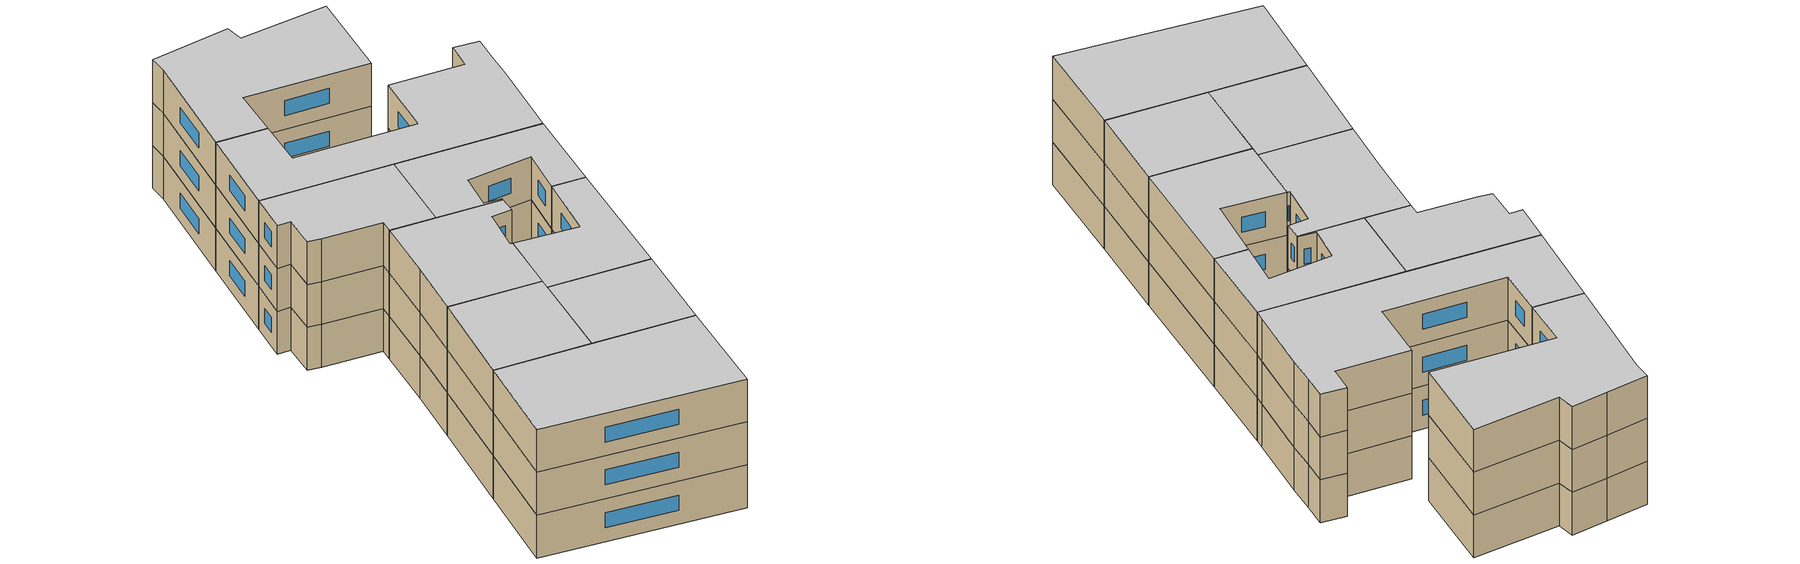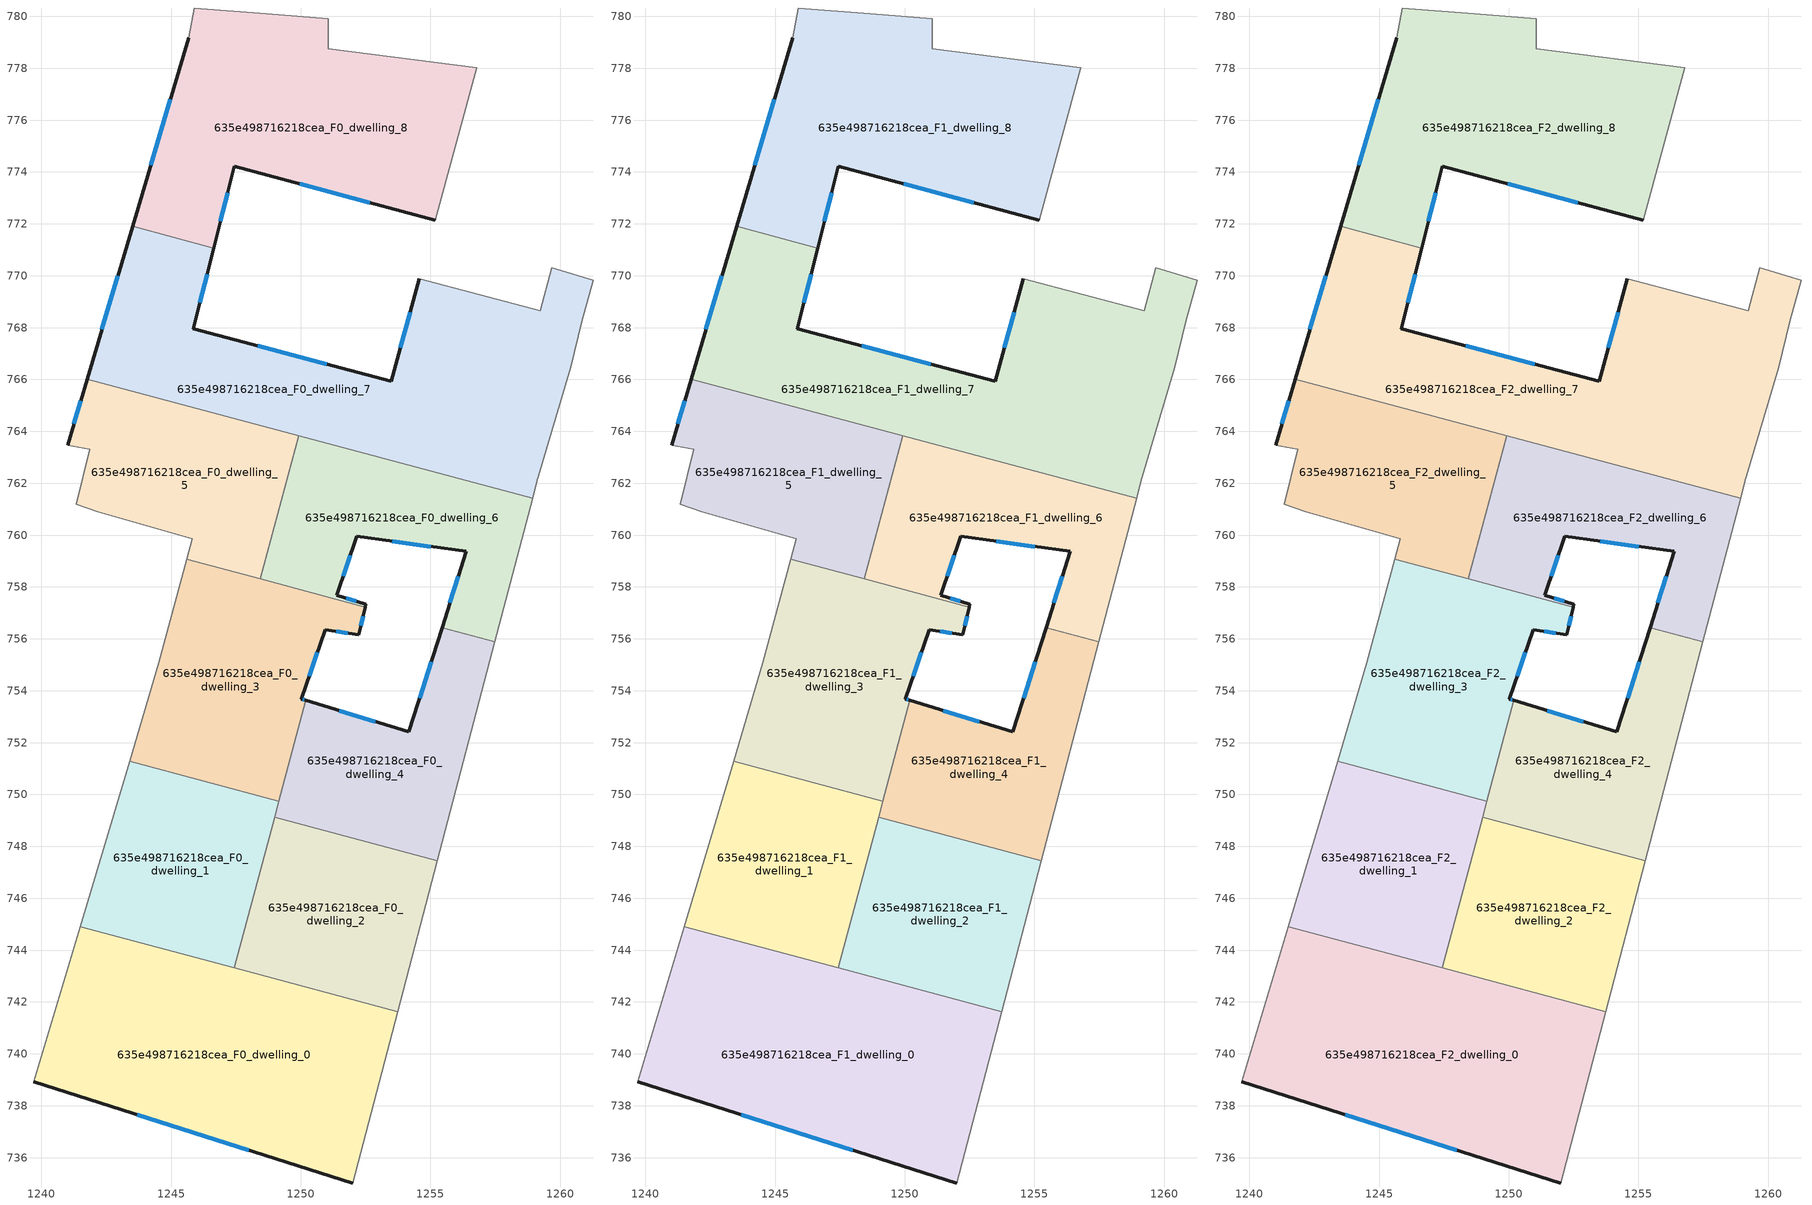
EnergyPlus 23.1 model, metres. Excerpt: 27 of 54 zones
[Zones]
635e498716218cea_F0_dwelling_0
 floor ground (EU_floor_Construction): 1253.74,741.63 1252,735.02 1239.71,738.92 1241.49,744.91 z0
 wall outside (EU_wall_Construction): 1239.71,738.92 1252,735.02 z0:3
 wall adiabatic (EU_wall_Construction): 1252,735.02 1253.74,741.63 / 1241.49,744.91 1239.71,738.92 z0:3
 wall to 635e498716218cea_F0_dwelling_2 (EU_wall_Construction): 1253.74,741.63 1247.44,743.32 z0:3
 wall to 635e498716218cea_F0_dwelling_1 (EU_wall_Construction): 1247.44,743.32 1241.49,744.91 z0:3
 window (EU_Window_Construction): 1243.7,737.65 1248,736.29 z0.98:2.02
635e498716218cea_F0_dwelling_1
 floor ground (EU_floor_Construction): 1249.16,749.74 1247.44,743.32 1241.49,744.91 1243.4,751.29 z0
 wall adiabatic (EU_wall_Construction): 1243.4,751.29 1241.49,744.91 z0:3
 wall to 635e498716218cea_F0_dwelling_3 (EU_wall_Construction): 1249.16,749.74 1243.4,751.29 z0:3
 wall to 635e498716218cea_F0_dwelling_2 (EU_wall_Construction): 1247.44,743.32 1248.99,749.12 z0:3
 wall to 635e498716218cea_F0_dwelling_4 (EU_wall_Construction): 1248.99,749.12 1249.16,749.74 z0:3
635e498716218cea_F0_dwelling_2
 floor ground (EU_floor_Construction): 1255.26,747.44 1253.74,741.63 1247.44,743.32 1248.99,749.12 z0
 wall adiabatic (EU_wall_Construction): 1253.74,741.63 1255.26,747.44 z0:3
 wall to 635e498716218cea_F0_dwelling_4 (EU_wall_Construction): 1255.26,747.44 1248.99,749.12 z0:3
635e498716218cea_F0_dwelling_3
 floor ground (EU_floor_Construction): 1252.49,757.23 1252.24,756.16 1250.94,756.36 1250.03,753.68 1250.2,753.63 1249.16,749.74 1243.4,751.29 1244.53,755.07 1245.61,759.07 z0
 wall outside (EU_wall_Construction): 1250.2,753.63 1250.03,753.68 1250.94,756.36 1252.24,756.16 1252.49,757.23 z0:3
 wall adiabatic (EU_wall_Construction): 1245.61,759.07 1244.53,755.07 1243.4,751.29 z0:3
 wall to 635e498716218cea_F0_dwelling_4 (EU_wall_Construction): 1249.16,749.74 1250.2,753.63 z0:3
 wall to 635e498716218cea_F0_dwelling_6 (EU_wall_Construction): 1252.49,757.23 1248.44,758.31 z0:3
 wall to 635e498716218cea_F0_dwelling_5 (EU_wall_Construction): 1248.44,758.31 1245.61,759.07 z0:3
 window (EU_Window_Construction): 1252.32,756.5 1252.41,756.88 / 1251.36,756.29 1251.82,756.22 / 1250.33,754.55 1250.65,755.49 / 1250.14,753.65 1250.08,753.66 z0.98:2.02
635e498716218cea_F0_dwelling_4
 floor ground (EU_floor_Construction): 1257.49,755.89 1255.26,747.44 1248.99,749.12 1250.2,753.63 1254.17,752.41 1255.45,756.44 z0
 wall outside (EU_wall_Construction): 1255.45,756.44 1254.17,752.41 1250.2,753.63 z0:3
 wall adiabatic (EU_wall_Construction): 1255.26,747.44 1257.49,755.89 z0:3
 wall to 635e498716218cea_F0_dwelling_6 (EU_wall_Construction): 1257.49,755.89 1255.45,756.44 z0:3
 window (EU_Window_Construction): 1252.88,752.81 1251.49,753.23 / 1255.03,755.13 1254.58,753.72 z0.98:2.02
635e498716218cea_F0_dwelling_5
 floor ground (EU_floor_Construction): 1249.92,763.84 1248.44,758.31 1245.61,759.07 1245.82,759.85 1242.17,760.9 1241.35,761.2 1241.87,763.3 1241.01,763.47 1241.77,766.02 z0
 wall outside (EU_wall_Construction): 1241.77,766.02 1241.01,763.47 z0:3
 wall adiabatic (EU_wall_Construction): 1241.01,763.47 1241.87,763.3 1241.35,761.2 1242.17,760.9 1245.82,759.85 1245.61,759.07 z0:3
 wall to 635e498716218cea_F0_dwelling_6 (EU_wall_Construction): 1248.44,758.31 1249.92,763.84 z0:3
 wall to 635e498716218cea_F0_dwelling_7 (EU_wall_Construction): 1249.92,763.84 1241.77,766.02 z0:3
 window (EU_Window_Construction): 1241.52,765.19 1241.26,764.3 z0.98:2.02
635e498716218cea_F0_dwelling_6
 floor ground (EU_floor_Construction): 1258.94,761.42 1257.49,755.89 1255.45,756.44 1256.38,759.37 1252.17,759.95 1251.4,757.69 1252.51,757.33 1252.49,757.23 1248.44,758.31 1249.92,763.84 z0
 wall outside (EU_wall_Construction): 1252.49,757.23 1252.51,757.33 1251.4,757.69 1252.17,759.95 1256.38,759.37 1255.45,756.44 z0:3
 wall adiabatic (EU_wall_Construction): 1257.49,755.89 1258.94,761.42 z0:3
 wall to 635e498716218cea_F0_dwelling_7 (EU_wall_Construction): 1258.94,761.42 1249.92,763.84 z0:3
 window (EU_Window_Construction): 1251.65,758.42 1251.92,759.21 / 1252.15,757.45 1251.76,757.57 / 1256.08,758.42 1255.75,757.39 / 1253.54,759.76 1255.01,759.56 z0.98:2.02
635e498716218cea_F0_dwelling_7
 floor ground (EU_floor_Construction): 1261.28,769.82 1260.83,768.23 1260.42,766.48 1259.11,762.06 1258.94,761.42 1241.77,766.02 1243.52,771.91 1246.64,771.07 1245.86,767.95 1253.49,765.93 1254.57,769.88 1259.24,768.65 1259.68,770.32 z0
 wall outside (EU_wall_Construction): 1243.52,771.91 1241.77,766.02 / 1254.57,769.88 1253.49,765.93 1245.86,767.95 1246.64,771.07 z0:3
 wall adiabatic (EU_wall_Construction): 1258.94,761.42 1259.11,762.06 1260.42,766.48 1260.83,768.23 1261.28,769.82 1259.68,770.32 1259.24,768.65 1254.57,769.88 z0:3
 wall to 635e498716218cea_F0_dwelling_8 (EU_wall_Construction): 1246.64,771.07 1243.52,771.91 z0:3
 window (EU_Window_Construction): 1242.95,769.99 1242.34,767.93 / 1246.11,768.96 1246.39,770.05 / 1251.01,766.59 1248.34,767.29 / 1254.22,768.6 1253.84,767.21 z0.98:2.02
635e498716218cea_F0_dwelling_8
 floor ground (EU_floor_Construction): 1256.78,778.02 1255.19,772.13 1247.44,774.23 1246.64,771.07 1243.52,771.91 1245.68,779.17 1245.89,780.32 1248.67,780.11 1251.07,779.92 1251.07,778.75 z0
 wall outside (EU_wall_Construction): 1246.64,771.07 1247.44,774.23 1255.19,772.13 / 1245.68,779.17 1243.52,771.91 z0:3
 wall adiabatic (EU_wall_Construction): 1255.19,772.13 1256.78,778.02 1251.07,778.75 1251.07,779.92 1248.67,780.11 1245.89,780.32 1245.68,779.17 z0:3
 window (EU_Window_Construction): 1249.96,773.55 1252.67,772.81 / 1246.9,772.1 1247.18,773.2 / 1244.98,776.81 1244.22,774.27 z0.98:2.02
635e498716218cea_F1_dwelling_0
 floor to 635e498716218cea_F0_dwelling_0 (EU_floor_Construction): 1253.74,741.63 1252,735.02 1239.71,738.92 1241.49,744.91 z3
 wall outside (EU_wall_Construction): 1239.71,738.92 1252,735.02 z3:6
 wall adiabatic (EU_wall_Construction): 1252,735.02 1253.74,741.63 / 1241.49,744.91 1239.71,738.92 z3:6
 wall to 635e498716218cea_F1_dwelling_2 (EU_wall_Construction): 1253.74,741.63 1247.44,743.32 z3:6
 wall to 635e498716218cea_F1_dwelling_1 (EU_wall_Construction): 1247.44,743.32 1241.49,744.91 z3:6
 window (EU_Window_Construction): 1243.7,737.65 1248,736.29 z3.98:5.02
635e498716218cea_F1_dwelling_1
 floor to 635e498716218cea_F0_dwelling_1 (EU_floor_Construction): 1249.16,749.74 1247.44,743.32 1241.49,744.91 1243.4,751.29 z3
 wall adiabatic (EU_wall_Construction): 1243.4,751.29 1241.49,744.91 z3:6
 wall to 635e498716218cea_F1_dwelling_3 (EU_wall_Construction): 1249.16,749.74 1243.4,751.29 z3:6
 wall to 635e498716218cea_F1_dwelling_2 (EU_wall_Construction): 1247.44,743.32 1248.99,749.12 z3:6
 wall to 635e498716218cea_F1_dwelling_4 (EU_wall_Construction): 1248.99,749.12 1249.16,749.74 z3:6
635e498716218cea_F1_dwelling_2
 floor to 635e498716218cea_F0_dwelling_2 (EU_floor_Construction): 1255.26,747.44 1253.74,741.63 1247.44,743.32 1248.99,749.12 z3
 wall adiabatic (EU_wall_Construction): 1253.74,741.63 1255.26,747.44 z3:6
 wall to 635e498716218cea_F1_dwelling_4 (EU_wall_Construction): 1255.26,747.44 1248.99,749.12 z3:6
635e498716218cea_F1_dwelling_3
 floor to 635e498716218cea_F0_dwelling_3 (EU_floor_Construction): 1252.49,757.23 1252.24,756.16 1250.94,756.36 1250.03,753.68 1250.2,753.63 1249.16,749.74 1243.4,751.29 1244.53,755.07 1245.61,759.07 z3
 wall outside (EU_wall_Construction): 1250.2,753.63 1250.03,753.68 1250.94,756.36 1252.24,756.16 1252.49,757.23 z3:6
 wall adiabatic (EU_wall_Construction): 1245.61,759.07 1244.53,755.07 1243.4,751.29 z3:6
 wall to 635e498716218cea_F1_dwelling_4 (EU_wall_Construction): 1249.16,749.74 1250.2,753.63 z3:6
 wall to 635e498716218cea_F1_dwelling_6 (EU_wall_Construction): 1252.49,757.23 1248.44,758.31 z3:6
 wall to 635e498716218cea_F1_dwelling_5 (EU_wall_Construction): 1248.44,758.31 1245.61,759.07 z3:6
 window (EU_Window_Construction): 1252.32,756.5 1252.41,756.88 / 1251.36,756.29 1251.82,756.22 / 1250.33,754.55 1250.65,755.49 / 1250.14,753.65 1250.08,753.66 z3.98:5.02
635e498716218cea_F1_dwelling_4
 floor to 635e498716218cea_F0_dwelling_4 (EU_floor_Construction): 1257.49,755.89 1255.26,747.44 1248.99,749.12 1250.2,753.63 1254.17,752.41 1255.45,756.44 z3
 wall outside (EU_wall_Construction): 1255.45,756.44 1254.17,752.41 1250.2,753.63 z3:6
 wall adiabatic (EU_wall_Construction): 1255.26,747.44 1257.49,755.89 z3:6
 wall to 635e498716218cea_F1_dwelling_6 (EU_wall_Construction): 1257.49,755.89 1255.45,756.44 z3:6
 window (EU_Window_Construction): 1252.88,752.81 1251.49,753.23 / 1255.03,755.13 1254.58,753.72 z3.98:5.02
635e498716218cea_F1_dwelling_5
 floor to 635e498716218cea_F0_dwelling_5 (EU_floor_Construction): 1249.92,763.84 1248.44,758.31 1245.61,759.07 1245.82,759.85 1242.17,760.9 1241.35,761.2 1241.87,763.3 1241.01,763.47 1241.77,766.02 z3
 wall outside (EU_wall_Construction): 1241.77,766.02 1241.01,763.47 z3:6
 wall adiabatic (EU_wall_Construction): 1241.01,763.47 1241.87,763.3 1241.35,761.2 1242.17,760.9 1245.82,759.85 1245.61,759.07 z3:6
 wall to 635e498716218cea_F1_dwelling_6 (EU_wall_Construction): 1248.44,758.31 1249.92,763.84 z3:6
 wall to 635e498716218cea_F1_dwelling_7 (EU_wall_Construction): 1249.92,763.84 1241.77,766.02 z3:6
 window (EU_Window_Construction): 1241.52,765.19 1241.26,764.3 z3.98:5.02
635e498716218cea_F1_dwelling_6
 floor to 635e498716218cea_F0_dwelling_6 (EU_floor_Construction): 1258.94,761.42 1257.49,755.89 1255.45,756.44 1256.38,759.37 1252.17,759.95 1251.4,757.69 1252.51,757.33 1252.49,757.23 1248.44,758.31 1249.92,763.84 z3
 wall outside (EU_wall_Construction): 1252.49,757.23 1252.51,757.33 1251.4,757.69 1252.17,759.95 1256.38,759.37 1255.45,756.44 z3:6
 wall adiabatic (EU_wall_Construction): 1257.49,755.89 1258.94,761.42 z3:6
 wall to 635e498716218cea_F1_dwelling_7 (EU_wall_Construction): 1258.94,761.42 1249.92,763.84 z3:6
 window (EU_Window_Construction): 1251.65,758.42 1251.92,759.21 / 1252.15,757.45 1251.76,757.57 / 1256.08,758.42 1255.75,757.39 / 1253.54,759.76 1255.01,759.56 z3.98:5.02
635e498716218cea_F1_dwelling_7
 floor to 635e498716218cea_F0_dwelling_7 (EU_floor_Construction): 1261.28,769.82 1260.83,768.23 1260.42,766.48 1259.11,762.06 1258.94,761.42 1241.77,766.02 1243.52,771.91 1246.64,771.07 1245.86,767.95 1253.49,765.93 1254.57,769.88 1259.24,768.65 1259.68,770.32 z3
 wall outside (EU_wall_Construction): 1243.52,771.91 1241.77,766.02 / 1254.57,769.88 1253.49,765.93 1245.86,767.95 1246.64,771.07 z3:6
 wall adiabatic (EU_wall_Construction): 1258.94,761.42 1259.11,762.06 1260.42,766.48 1260.83,768.23 1261.28,769.82 1259.68,770.32 1259.24,768.65 1254.57,769.88 z3:6
 wall to 635e498716218cea_F1_dwelling_8 (EU_wall_Construction): 1246.64,771.07 1243.52,771.91 z3:6
 window (EU_Window_Construction): 1242.95,769.99 1242.34,767.93 / 1246.11,768.96 1246.39,770.05 / 1251.01,766.59 1248.34,767.29 / 1254.22,768.6 1253.84,767.21 z3.98:5.02
635e498716218cea_F1_dwelling_8
 floor to 635e498716218cea_F0_dwelling_8 (EU_floor_Construction): 1256.78,778.02 1255.19,772.13 1247.44,774.23 1246.64,771.07 1243.52,771.91 1245.68,779.17 1245.89,780.32 1248.67,780.11 1251.07,779.92 1251.07,778.75 z3
 wall outside (EU_wall_Construction): 1246.64,771.07 1247.44,774.23 1255.19,772.13 / 1245.68,779.17 1243.52,771.91 z3:6
 wall adiabatic (EU_wall_Construction): 1255.19,772.13 1256.78,778.02 1251.07,778.75 1251.07,779.92 1248.67,780.11 1245.89,780.32 1245.68,779.17 z3:6
 window (EU_Window_Construction): 1249.96,773.55 1252.67,772.81 / 1246.9,772.1 1247.18,773.2 / 1244.98,776.81 1244.22,774.27 z3.98:5.02
635e498716218cea_F2_dwelling_0
 floor to 635e498716218cea_F1_dwelling_0 (EU_floor_Construction): 1253.74,741.63 1252,735.02 1239.71,738.92 1241.49,744.91 z6
 wall outside (EU_wall_Construction): 1239.71,738.92 1252,735.02 z6:9
 wall adiabatic (EU_wall_Construction): 1252,735.02 1253.74,741.63 / 1241.49,744.91 1239.71,738.92 z6:9
 wall to 635e498716218cea_F2_dwelling_2 (EU_wall_Construction): 1253.74,741.63 1247.44,743.32 z6:9
 wall to 635e498716218cea_F2_dwelling_1 (EU_wall_Construction): 1247.44,743.32 1241.49,744.91 z6:9
 window (EU_Window_Construction): 1243.7,737.65 1248,736.29 z6.98:8.02
 ceiling to 635e498716218cea_F3_dwelling_0 (EU_floor_Construction): 1252,735.02 1253.74,741.63 1241.49,744.91 1239.71,738.92 z9
635e498716218cea_F2_dwelling_1
 floor to 635e498716218cea_F1_dwelling_1 (EU_floor_Construction): 1249.16,749.74 1247.44,743.32 1241.49,744.91 1243.4,751.29 z6
 wall adiabatic (EU_wall_Construction): 1243.4,751.29 1241.49,744.91 z6:9
 wall to 635e498716218cea_F2_dwelling_3 (EU_wall_Construction): 1249.16,749.74 1243.4,751.29 z6:9
 wall to 635e498716218cea_F2_dwelling_2 (EU_wall_Construction): 1247.44,743.32 1248.99,749.12 z6:9
 wall to 635e498716218cea_F2_dwelling_4 (EU_wall_Construction): 1248.99,749.12 1249.16,749.74 z6:9
 ceiling to 635e498716218cea_F3_dwelling_1 (EU_floor_Construction): 1247.44,743.32 1249.16,749.74 1243.4,751.29 1241.49,744.91 z9
635e498716218cea_F2_dwelling_2
 floor to 635e498716218cea_F1_dwelling_2 (EU_floor_Construction): 1255.26,747.44 1253.74,741.63 1247.44,743.32 1248.99,749.12 z6
 wall adiabatic (EU_wall_Construction): 1253.74,741.63 1255.26,747.44 z6:9
 wall to 635e498716218cea_F2_dwelling_4 (EU_wall_Construction): 1255.26,747.44 1248.99,749.12 z6:9
 ceiling to 635e498716218cea_F3_dwelling_2 (EU_floor_Construction): 1253.74,741.63 1255.26,747.44 1248.99,749.12 1247.44,743.32 z9
635e498716218cea_F2_dwelling_3
 floor to 635e498716218cea_F1_dwelling_3 (EU_floor_Construction): 1252.49,757.23 1252.24,756.16 1250.94,756.36 1250.03,753.68 1250.2,753.63 1249.16,749.74 1243.4,751.29 1244.53,755.07 1245.61,759.07 z6
 wall outside (EU_wall_Construction): 1250.2,753.63 1250.03,753.68 1250.94,756.36 1252.24,756.16 1252.49,757.23 z6:9
 wall adiabatic (EU_wall_Construction): 1245.61,759.07 1244.53,755.07 1243.4,751.29 z6:9
 wall to 635e498716218cea_F2_dwelling_4 (EU_wall_Construction): 1249.16,749.74 1250.2,753.63 z6:9
 wall to 635e498716218cea_F2_dwelling_6 (EU_wall_Construction): 1252.49,757.23 1248.44,758.31 z6:9
 wall to 635e498716218cea_F2_dwelling_5 (EU_wall_Construction): 1248.44,758.31 1245.61,759.07 z6:9
 window (EU_Window_Construction): 1252.32,756.5 1252.41,756.88 / 1251.36,756.29 1251.82,756.22 / 1250.33,754.55 1250.65,755.49 / 1250.14,753.65 1250.08,753.66 z6.98:8.02
 ceiling to 635e498716218cea_F3_dwelling_3 (EU_floor_Construction): 1249.16,749.74 1250.2,753.63 1250.03,753.68 1250.94,756.36 1252.24,756.16 1252.49,757.23 1245.61,759.07 1244.53,755.07 1243.4,751.29 z9
635e498716218cea_F2_dwelling_4
 floor to 635e498716218cea_F1_dwelling_4 (EU_floor_Construction): 1257.49,755.89 1255.26,747.44 1248.99,749.12 1250.2,753.63 1254.17,752.41 1255.45,756.44 z6
 wall outside (EU_wall_Construction): 1255.45,756.44 1254.17,752.41 1250.2,753.63 z6:9
 wall adiabatic (EU_wall_Construction): 1255.26,747.44 1257.49,755.89 z6:9
 wall to 635e498716218cea_F2_dwelling_6 (EU_wall_Construction): 1257.49,755.89 1255.45,756.44 z6:9
 window (EU_Window_Construction): 1252.88,752.81 1251.49,753.23 / 1255.03,755.13 1254.58,753.72 z6.98:8.02
 ceiling to 635e498716218cea_F3_dwelling_4 (EU_floor_Construction): 1255.26,747.44 1257.49,755.89 1255.45,756.44 1254.17,752.41 1250.2,753.63 1248.99,749.12 z9
635e498716218cea_F2_dwelling_5
 floor to 635e498716218cea_F1_dwelling_5 (EU_floor_Construction): 1249.92,763.84 1248.44,758.31 1245.61,759.07 1245.82,759.85 1242.17,760.9 1241.35,761.2 1241.87,763.3 1241.01,763.47 1241.77,766.02 z6
 wall outside (EU_wall_Construction): 1241.77,766.02 1241.01,763.47 z6:9
 wall adiabatic (EU_wall_Construction): 1241.01,763.47 1241.87,763.3 1241.35,761.2 1242.17,760.9 1245.82,759.85 1245.61,759.07 z6:9
 wall to 635e498716218cea_F2_dwelling_6 (EU_wall_Construction): 1248.44,758.31 1249.92,763.84 z6:9
 wall to 635e498716218cea_F2_dwelling_7 (EU_wall_Construction): 1249.92,763.84 1241.77,766.02 z6:9
 window (EU_Window_Construction): 1241.52,765.19 1241.26,764.3 z6.98:8.02
 ceiling to 635e498716218cea_F3_dwelling_5 (EU_floor_Construction): 1248.44,758.31 1249.92,763.84 1241.77,766.02 1241.01,763.47 1241.87,763.3 1241.35,761.2 1242.17,760.9 1245.82,759.85 1245.61,759.07 z9
635e498716218cea_F2_dwelling_6
 floor to 635e498716218cea_F1_dwelling_6 (EU_floor_Construction): 1258.94,761.42 1257.49,755.89 1255.45,756.44 1256.38,759.37 1252.17,759.95 1251.4,757.69 1252.51,757.33 1252.49,757.23 1248.44,758.31 1249.92,763.84 z6
 wall outside (EU_wall_Construction): 1252.49,757.23 1252.51,757.33 1251.4,757.69 1252.17,759.95 1256.38,759.37 1255.45,756.44 z6:9
 wall adiabatic (EU_wall_Construction): 1257.49,755.89 1258.94,761.42 z6:9
 wall to 635e498716218cea_F2_dwelling_7 (EU_wall_Construction): 1258.94,761.42 1249.92,763.84 z6:9
 window (EU_Window_Construction): 1251.65,758.42 1251.92,759.21 / 1252.15,757.45 1251.76,757.57 / 1256.08,758.42 1255.75,757.39 / 1253.54,759.76 1255.01,759.56 z6.98:8.02
 ceiling to 635e498716218cea_F3_dwelling_6 (EU_floor_Construction): 1257.49,755.89 1258.94,761.42 1249.92,763.84 1248.44,758.31 1252.49,757.23 1252.51,757.33 1251.4,757.69 1252.17,759.95 1256.38,759.37 1255.45,756.44 z9
635e498716218cea_F2_dwelling_7
 floor to 635e498716218cea_F1_dwelling_7 (EU_floor_Construction): 1261.28,769.82 1260.83,768.23 1260.42,766.48 1259.11,762.06 1258.94,761.42 1241.77,766.02 1243.52,771.91 1246.64,771.07 1245.86,767.95 1253.49,765.93 1254.57,769.88 1259.24,768.65 1259.68,770.32 z6
 wall outside (EU_wall_Construction): 1243.52,771.91 1241.77,766.02 / 1254.57,769.88 1253.49,765.93 1245.86,767.95 1246.64,771.07 z6:9
 wall adiabatic (EU_wall_Construction): 1258.94,761.42 1259.11,762.06 1260.42,766.48 1260.83,768.23 1261.28,769.82 1259.68,770.32 1259.24,768.65 1254.57,769.88 z6:9
 wall to 635e498716218cea_F2_dwelling_8 (EU_wall_Construction): 1246.64,771.07 1243.52,771.91 z6:9
 window (EU_Window_Construction): 1242.95,769.99 1242.34,767.93 / 1246.11,768.96 1246.39,770.05 / 1251.01,766.59 1248.34,767.29 / 1254.22,768.6 1253.84,767.21 z6.98:8.02
 ceiling to 635e498716218cea_F3_dwelling_7 (EU_floor_Construction): 1259.11,762.06 1260.42,766.48 1260.83,768.23 1261.28,769.82 1259.68,770.32 1259.24,768.65 1254.57,769.88 1253.49,765.93 1245.86,767.95 1246.64,771.07 1243.52,771.91 1241.77,766.02 1258.94,761.42 z9
635e498716218cea_F2_dwelling_8
 floor to 635e498716218cea_F1_dwelling_8 (EU_floor_Construction): 1256.78,778.02 1255.19,772.13 1247.44,774.23 1246.64,771.07 1243.52,771.91 1245.68,779.17 1245.89,780.32 1248.67,780.11 1251.07,779.92 1251.07,778.75 z6
 wall outside (EU_wall_Construction): 1246.64,771.07 1247.44,774.23 1255.19,772.13 / 1245.68,779.17 1243.52,771.91 z6:9
 wall adiabatic (EU_wall_Construction): 1255.19,772.13 1256.78,778.02 1251.07,778.75 1251.07,779.92 1248.67,780.11 1245.89,780.32 1245.68,779.17 z6:9
 window (EU_Window_Construction): 1249.96,773.55 1252.67,772.81 / 1246.9,772.1 1247.18,773.2 / 1244.98,776.81 1244.22,774.27 z6.98:8.02
 ceiling to 635e498716218cea_F3_dwelling_8 (EU_floor_Construction): 1255.19,772.13 1256.78,778.02 1251.07,778.75 1251.07,779.92 1248.67,780.11 1245.89,780.32 1245.68,779.17 1243.52,771.91 1246.64,771.07 1247.44,774.23 z9
[Building]
EU S2 Campaign: North Axis=0; Terrain=City; Solar Distribution=FullExterior
[Site:Location]
Bologna: Latitude=44.5; Longitude=11.25; Time Zone=1; Elevation=37
[SizingPeriod:WeatherFileDays]
AnnualSizingPeriod: Begin Month=1; Begin Day of Month=1; End Month=12; End Day of Month=31; Day of Week for Start Day=Monday; Use Weather File Daylight Saving Period=No; Use Weather File Rain and Snow Indicators=No
[MATERIAL]
EU_InternalMass_Material: Roughness=MediumRough; Thickness=0.1; Conductivity=1; Density=1800; Specific Heat=900; Thermal Absorptance=0.9; Solar Absorptance=0.7; Visible Absorptance=0.7
[MATERIAL:NOMASS] Roughness=MediumRough; Thermal Absorptance=0.9; Solar Absorptance=0.7; Visible Absorptance=0.7
Name | Thermal Resistance
EU_wall_NoMass | 0.905828
EU_floor_NoMass | 0.67114
[WINDOWMATERIAL:SIMPLEGLAZINGSYSTEM]
EU_Window_SimpleGlazing: UFactor=4.52486; Solar Heat Gain Coefficient=0.85; Visible Transmittance=0.85
[CONSTRUCTION]
EU_wall_Construction: EU_wall_NoMass
EU_floor_Construction: EU_floor_NoMass
EU_Window_Construction: EU_Window_SimpleGlazing
EU_InternalMass_Construction: EU_InternalMass_Material
[ZONE] Type=1; Multiplier=1; Ceiling Height=autocalculate; Floor Area=autocalculate; Part of Total Floor Area=Yes
Name | Volume
635e498716218cea_F0_dwelling_0 | 250.766
635e498716218cea_F1_dwelling_0; 635e498716218cea_F2_dwelling_0 | 250.764
635e498716218cea_F0_dwelling_1; 635e498716218cea_F1_dwelling_1; 635e498716218cea_F2_dwelling_1 | 120.874
635e498716218cea_F0_dwelling_2 | 117.202
635e498716218cea_F1_dwelling_2; 635e498716218cea_F2_dwelling_2 | 117.201
635e498716218cea_F0_dwelling_3 | 146.445
635e498716218cea_F1_dwelling_3; 635e498716218cea_F2_dwelling_3 | 146.446
635e498716218cea_F0_dwelling_4 | 116.982
635e498716218cea_F1_dwelling_4; 635e498716218cea_F2_dwelling_4 | 116.984
635e498716218cea_F0_dwelling_5; 635e498716218cea_F1_dwelling_5; 635e498716218cea_F2_dwelling_5 | 125.372
635e498716218cea_F0_dwelling_6; 635e498716218cea_F1_dwelling_6; 635e498716218cea_F2_dwelling_6 | 125.377
635e498716218cea_F0_dwelling_7 | 276.974
635e498716218cea_F1_dwelling_7; 635e498716218cea_F2_dwelling_7 | 276.975
635e498716218cea_F0_dwelling_8 | 224.564
635e498716218cea_F1_dwelling_8; 635e498716218cea_F2_dwelling_8 | 224.563
[INTERNALMASS] Construction=EU_InternalMass_Construction
Name | Zone or ZoneList | Surface Area
635e498716218cea_F0_dwelling_0_EU_InternalMass | 635e498716218cea_F0_dwelling_0 | 83.5885
635e498716218cea_F0_dwelling_1_EU_InternalMass | 635e498716218cea_F0_dwelling_1 | 40.2913
635e498716218cea_F0_dwelling_2_EU_InternalMass | 635e498716218cea_F0_dwelling_2 | 39.0712
635e498716218cea_F0_dwelling_3_EU_InternalMass | 635e498716218cea_F0_dwelling_3 | 48.8146
635e498716218cea_F0_dwelling_4_EU_InternalMass | 635e498716218cea_F0_dwelling_4 | 38.9951
635e498716218cea_F0_dwelling_5_EU_InternalMass | 635e498716218cea_F0_dwelling_5 | 41.791
635e498716218cea_F0_dwelling_6_EU_InternalMass | 635e498716218cea_F0_dwelling_6 | 41.7925
635e498716218cea_F0_dwelling_7_EU_InternalMass | 635e498716218cea_F0_dwelling_7 | 92.3259
635e498716218cea_F0_dwelling_8_EU_InternalMass | 635e498716218cea_F0_dwelling_8 | 74.8547
635e498716218cea_F1_dwelling_0_EU_InternalMass | 635e498716218cea_F1_dwelling_0 | 83.5885
635e498716218cea_F1_dwelling_1_EU_InternalMass | 635e498716218cea_F1_dwelling_1 | 40.2913
635e498716218cea_F1_dwelling_2_EU_InternalMass | 635e498716218cea_F1_dwelling_2 | 39.0712
635e498716218cea_F1_dwelling_3_EU_InternalMass | 635e498716218cea_F1_dwelling_3 | 48.8146
635e498716218cea_F1_dwelling_4_EU_InternalMass | 635e498716218cea_F1_dwelling_4 | 38.9951
635e498716218cea_F1_dwelling_5_EU_InternalMass | 635e498716218cea_F1_dwelling_5 | 41.791
635e498716218cea_F1_dwelling_6_EU_InternalMass | 635e498716218cea_F1_dwelling_6 | 41.7925
635e498716218cea_F1_dwelling_7_EU_InternalMass | 635e498716218cea_F1_dwelling_7 | 92.3259
635e498716218cea_F1_dwelling_8_EU_InternalMass | 635e498716218cea_F1_dwelling_8 | 74.8547
635e498716218cea_F2_dwelling_0_EU_InternalMass | 635e498716218cea_F2_dwelling_0 | 83.5885
635e498716218cea_F2_dwelling_1_EU_InternalMass | 635e498716218cea_F2_dwelling_1 | 40.2913
635e498716218cea_F2_dwelling_2_EU_InternalMass | 635e498716218cea_F2_dwelling_2 | 39.0712
635e498716218cea_F2_dwelling_3_EU_InternalMass | 635e498716218cea_F2_dwelling_3 | 48.8146
635e498716218cea_F2_dwelling_4_EU_InternalMass | 635e498716218cea_F2_dwelling_4 | 38.9951
635e498716218cea_F2_dwelling_5_EU_InternalMass | 635e498716218cea_F2_dwelling_5 | 41.791
635e498716218cea_F2_dwelling_6_EU_InternalMass | 635e498716218cea_F2_dwelling_6 | 41.7925
635e498716218cea_F2_dwelling_7_EU_InternalMass | 635e498716218cea_F2_dwelling_7 | 92.3259
635e498716218cea_F2_dwelling_8_EU_InternalMass | 635e498716218cea_F2_dwelling_8 | 74.8547
[OTHEREQUIPMENT] Fuel Type=Electricity; Design Level Calculation Method=Watts/Area; Power per Zone Floor Area=1; Fraction Latent=0; Fraction Radiant=0; Fraction Lost=0; Carbon Dioxide Generation Rate=0; EndUse Subcategory=EU_Step8_InternalGains
Name | Zone or ZoneList or Space or SpaceList | Schedule
EU_Step8_InternalGain_635e498716218cea_F0_dwelling_0_f000 | 635e498716218cea_F0_dwelling_0 | EU_Step8_GainSchedule_635e498716218cea_F0_dwelling_0_f000
EU_Step8_InternalGain_635e498716218cea_F0_dwelling_1_f000 | 635e498716218cea_F0_dwelling_1 | EU_Step8_GainSchedule_635e498716218cea_F0_dwelling_1_f000
EU_Step8_InternalGain_635e498716218cea_F0_dwelling_2_f000 | 635e498716218cea_F0_dwelling_2 | EU_Step8_GainSchedule_635e498716218cea_F0_dwelling_2_f000
EU_Step8_InternalGain_635e498716218cea_F0_dwelling_3_f000 | 635e498716218cea_F0_dwelling_3 | EU_Step8_GainSchedule_635e498716218cea_F0_dwelling_3_f000
EU_Step8_InternalGain_635e498716218cea_F0_dwelling_4_f000 | 635e498716218cea_F0_dwelling_4 | EU_Step8_GainSchedule_635e498716218cea_F0_dwelling_4_f000
EU_Step8_InternalGain_635e498716218cea_F0_dwelling_5_f000 | 635e498716218cea_F0_dwelling_5 | EU_Step8_GainSchedule_635e498716218cea_F0_dwelling_5_f000
EU_Step8_InternalGain_635e498716218cea_F0_dwelling_6_f000 | 635e498716218cea_F0_dwelling_6 | EU_Step8_GainSchedule_635e498716218cea_F0_dwelling_6_f000
EU_Step8_InternalGain_635e498716218cea_F0_dwelling_7_f000 | 635e498716218cea_F0_dwelling_7 | EU_Step8_GainSchedule_635e498716218cea_F0_dwelling_7_f000
EU_Step8_InternalGain_635e498716218cea_F0_dwelling_8_f000 | 635e498716218cea_F0_dwelling_8 | EU_Step8_GainSchedule_635e498716218cea_F0_dwelling_8_f000
EU_Step8_InternalGain_635e498716218cea_F1_dwelling_0_f000 | 635e498716218cea_F1_dwelling_0 | EU_Step8_GainSchedule_635e498716218cea_F1_dwelling_0_f000
EU_Step8_InternalGain_635e498716218cea_F1_dwelling_1_f000 | 635e498716218cea_F1_dwelling_1 | EU_Step8_GainSchedule_635e498716218cea_F1_dwelling_1_f000
EU_Step8_InternalGain_635e498716218cea_F1_dwelling_2_f000 | 635e498716218cea_F1_dwelling_2 | EU_Step8_GainSchedule_635e498716218cea_F1_dwelling_2_f000
EU_Step8_InternalGain_635e498716218cea_F1_dwelling_3_f000 | 635e498716218cea_F1_dwelling_3 | EU_Step8_GainSchedule_635e498716218cea_F1_dwelling_3_f000
EU_Step8_InternalGain_635e498716218cea_F1_dwelling_4_f000 | 635e498716218cea_F1_dwelling_4 | EU_Step8_GainSchedule_635e498716218cea_F1_dwelling_4_f000
EU_Step8_InternalGain_635e498716218cea_F1_dwelling_5_f000 | 635e498716218cea_F1_dwelling_5 | EU_Step8_GainSchedule_635e498716218cea_F1_dwelling_5_f000
EU_Step8_InternalGain_635e498716218cea_F1_dwelling_6_f000 | 635e498716218cea_F1_dwelling_6 | EU_Step8_GainSchedule_635e498716218cea_F1_dwelling_6_f000
EU_Step8_InternalGain_635e498716218cea_F1_dwelling_7_f000 | 635e498716218cea_F1_dwelling_7 | EU_Step8_GainSchedule_635e498716218cea_F1_dwelling_7_f000
EU_Step8_InternalGain_635e498716218cea_F1_dwelling_8_f000 | 635e498716218cea_F1_dwelling_8 | EU_Step8_GainSchedule_635e498716218cea_F1_dwelling_8_f000
EU_Step8_InternalGain_635e498716218cea_F2_dwelling_0_f000 | 635e498716218cea_F2_dwelling_0 | EU_Step8_GainSchedule_635e498716218cea_F2_dwelling_0_f000
EU_Step8_InternalGain_635e498716218cea_F2_dwelling_1_f000 | 635e498716218cea_F2_dwelling_1 | EU_Step8_GainSchedule_635e498716218cea_F2_dwelling_1_f000
EU_Step8_InternalGain_635e498716218cea_F2_dwelling_2_f000 | 635e498716218cea_F2_dwelling_2 | EU_Step8_GainSchedule_635e498716218cea_F2_dwelling_2_f000
EU_Step8_InternalGain_635e498716218cea_F2_dwelling_3_f000 | 635e498716218cea_F2_dwelling_3 | EU_Step8_GainSchedule_635e498716218cea_F2_dwelling_3_f000
EU_Step8_InternalGain_635e498716218cea_F2_dwelling_4_f000 | 635e498716218cea_F2_dwelling_4 | EU_Step8_GainSchedule_635e498716218cea_F2_dwelling_4_f000
EU_Step8_InternalGain_635e498716218cea_F2_dwelling_5_f000 | 635e498716218cea_F2_dwelling_5 | EU_Step8_GainSchedule_635e498716218cea_F2_dwelling_5_f000
EU_Step8_InternalGain_635e498716218cea_F2_dwelling_6_f000 | 635e498716218cea_F2_dwelling_6 | EU_Step8_GainSchedule_635e498716218cea_F2_dwelling_6_f000
EU_Step8_InternalGain_635e498716218cea_F2_dwelling_7_f000 | 635e498716218cea_F2_dwelling_7 | EU_Step8_GainSchedule_635e498716218cea_F2_dwelling_7_f000
EU_Step8_InternalGain_635e498716218cea_F2_dwelling_8_f000 | 635e498716218cea_F2_dwelling_8 | EU_Step8_GainSchedule_635e498716218cea_F2_dwelling_8_f000
[ZONEVENTILATION:DESIGNFLOWRATE] Schedule=EU_AlwaysOn; Design Flow Rate Calculation Method=AirChanges/Hour; Air Changes per Hour=0.73129; Ventilation Type=Natural; Fan Pressure Rise=0; Fan Total Efficiency=1; Constant Term Coefficient=1; Temperature Term Coefficient=0; Velocity Term Coefficient=0; Velocity Squared Term Coefficient=0; Minimum Indoor Temperature=-100; Maximum Indoor Temperature=100; Delta Temperature=-100; Minimum Outdoor Temperature=-100; Maximum Outdoor Temperature=100; Maximum Wind Speed=40
Name | Zone or ZoneList or Space or SpaceList
EU_ConstantAir_635e498716218cea_F0_dwelling_0 | 635e498716218cea_F0_dwelling_0
EU_ConstantAir_635e498716218cea_F0_dwelling_1 | 635e498716218cea_F0_dwelling_1
EU_ConstantAir_635e498716218cea_F0_dwelling_2 | 635e498716218cea_F0_dwelling_2
EU_ConstantAir_635e498716218cea_F0_dwelling_3 | 635e498716218cea_F0_dwelling_3
EU_ConstantAir_635e498716218cea_F0_dwelling_4 | 635e498716218cea_F0_dwelling_4
EU_ConstantAir_635e498716218cea_F0_dwelling_5 | 635e498716218cea_F0_dwelling_5
EU_ConstantAir_635e498716218cea_F0_dwelling_6 | 635e498716218cea_F0_dwelling_6
EU_ConstantAir_635e498716218cea_F0_dwelling_7 | 635e498716218cea_F0_dwelling_7
EU_ConstantAir_635e498716218cea_F0_dwelling_8 | 635e498716218cea_F0_dwelling_8
EU_ConstantAir_635e498716218cea_F1_dwelling_0 | 635e498716218cea_F1_dwelling_0
EU_ConstantAir_635e498716218cea_F1_dwelling_1 | 635e498716218cea_F1_dwelling_1
EU_ConstantAir_635e498716218cea_F1_dwelling_2 | 635e498716218cea_F1_dwelling_2
EU_ConstantAir_635e498716218cea_F1_dwelling_3 | 635e498716218cea_F1_dwelling_3
EU_ConstantAir_635e498716218cea_F1_dwelling_4 | 635e498716218cea_F1_dwelling_4
EU_ConstantAir_635e498716218cea_F1_dwelling_5 | 635e498716218cea_F1_dwelling_5
EU_ConstantAir_635e498716218cea_F1_dwelling_6 | 635e498716218cea_F1_dwelling_6
EU_ConstantAir_635e498716218cea_F1_dwelling_7 | 635e498716218cea_F1_dwelling_7
EU_ConstantAir_635e498716218cea_F1_dwelling_8 | 635e498716218cea_F1_dwelling_8
EU_ConstantAir_635e498716218cea_F2_dwelling_0 | 635e498716218cea_F2_dwelling_0
EU_ConstantAir_635e498716218cea_F2_dwelling_1 | 635e498716218cea_F2_dwelling_1
EU_ConstantAir_635e498716218cea_F2_dwelling_2 | 635e498716218cea_F2_dwelling_2
EU_ConstantAir_635e498716218cea_F2_dwelling_3 | 635e498716218cea_F2_dwelling_3
EU_ConstantAir_635e498716218cea_F2_dwelling_4 | 635e498716218cea_F2_dwelling_4
EU_ConstantAir_635e498716218cea_F2_dwelling_5 | 635e498716218cea_F2_dwelling_5
EU_ConstantAir_635e498716218cea_F2_dwelling_6 | 635e498716218cea_F2_dwelling_6
EU_ConstantAir_635e498716218cea_F2_dwelling_7 | 635e498716218cea_F2_dwelling_7
EU_ConstantAir_635e498716218cea_F2_dwelling_8 | 635e498716218cea_F2_dwelling_8
[HVACTEMPLATE:THERMOSTAT] Constant Heating Setpoint=20; Constant Cooling Setpoint=50
EU_HeatOnly_635e498716218cea_F0_dwelling_0; EU_HeatOnly_635e498716218cea_F0_dwelling_1; EU_HeatOnly_635e498716218cea_F0_dwelling_2; EU_HeatOnly_635e498716218cea_F0_dwelling_3; EU_HeatOnly_635e498716218cea_F0_dwelling_4; EU_HeatOnly_635e498716218cea_F0_dwelling_5; EU_HeatOnly_635e498716218cea_F0_dwelling_6; EU_HeatOnly_635e498716218cea_F0_dwelling_7; EU_HeatOnly_635e498716218cea_F0_dwelling_8; EU_HeatOnly_635e498716218cea_F1_dwelling_0; EU_HeatOnly_635e498716218cea_F1_dwelling_1; EU_HeatOnly_635e498716218cea_F1_dwelling_2; EU_HeatOnly_635e498716218cea_F1_dwelling_3; EU_HeatOnly_635e498716218cea_F1_dwelling_4; EU_HeatOnly_635e498716218cea_F1_dwelling_5; EU_HeatOnly_635e498716218cea_F1_dwelling_6; EU_HeatOnly_635e498716218cea_F1_dwelling_7; EU_HeatOnly_635e498716218cea_F1_dwelling_8; EU_HeatOnly_635e498716218cea_F2_dwelling_0; EU_HeatOnly_635e498716218cea_F2_dwelling_1; EU_HeatOnly_635e498716218cea_F2_dwelling_2; EU_HeatOnly_635e498716218cea_F2_dwelling_3; EU_HeatOnly_635e498716218cea_F2_dwelling_4; EU_HeatOnly_635e498716218cea_F2_dwelling_5; EU_HeatOnly_635e498716218cea_F2_dwelling_6; EU_HeatOnly_635e498716218cea_F2_dwelling_7; EU_HeatOnly_635e498716218cea_F2_dwelling_8; EU_HeatOnly_635e498716218cea_F3_dwelling_0; EU_HeatOnly_635e498716218cea_F3_dwelling_1; EU_HeatOnly_635e498716218cea_F3_dwelling_2; EU_HeatOnly_635e498716218cea_F3_dwelling_3; EU_HeatOnly_635e498716218cea_F3_dwelling_4; EU_HeatOnly_635e498716218cea_F3_dwelling_5; EU_HeatOnly_635e498716218cea_F3_dwelling_6; EU_HeatOnly_635e498716218cea_F3_dwelling_7; EU_HeatOnly_635e498716218cea_F3_dwelling_8; EU_HeatOnly_635e498716218cea_F4_dwelling_0; EU_HeatOnly_635e498716218cea_F4_dwelling_1; EU_HeatOnly_635e498716218cea_F4_dwelling_2; EU_HeatOnly_635e498716218cea_F4_dwelling_3; EU_HeatOnly_635e498716218cea_F4_dwelling_4; EU_HeatOnly_635e498716218cea_F4_dwelling_5; EU_HeatOnly_635e498716218cea_F4_dwelling_6; EU_HeatOnly_635e498716218cea_F4_dwelling_7; EU_HeatOnly_635e498716218cea_F4_dwelling_8; EU_HeatOnly_635e498716218cea_F5_dwelling_0; EU_HeatOnly_635e498716218cea_F5_dwelling_1; EU_HeatOnly_635e498716218cea_F5_dwelling_2; EU_HeatOnly_635e498716218cea_F5_dwelling_3; EU_HeatOnly_635e498716218cea_F5_dwelling_4; EU_HeatOnly_635e498716218cea_F5_dwelling_5; EU_HeatOnly_635e498716218cea_F5_dwelling_6; EU_HeatOnly_635e498716218cea_F5_dwelling_7; EU_HeatOnly_635e498716218cea_F5_dwelling_8
[HVACTEMPLATE:ZONE:IDEALLOADSAIRSYSTEM] System Availability Schedule=EU_AlwaysOn; Maximum Heating Supply Air Temperature=50; Minimum Cooling Supply Air Temperature=13; Maximum Heating Supply Air Humidity Ratio=0.0156; Minimum Cooling Supply Air Humidity Ratio=0.0077; Heating Limit=NoLimit; Cooling Limit=NoLimit; Heating Availability Schedule=EU_AlwaysOn; Cooling Availability Schedule=EU_CoolingOff; Dehumidification Control Type=ConstantSensibleHeatRatio; Cooling Sensible Heat Ratio=0.7; Dehumidification Setpoint=60; Humidification Control Type=None; Humidification Setpoint=30; Outdoor Air Method=None; Outdoor Air Flow Rate per Person=0.00944; Outdoor Air Flow Rate per Zone Floor Area=0; Outdoor Air Flow Rate per Zone=0; Demand Controlled Ventilation Type=None; Outdoor Air Economizer Type=NoEconomizer; Heat Recovery Type=None; Sensible Heat Recovery Effectiveness=0.7; Latent Heat Recovery Effectiveness=0.65
Name | Template Thermostat
635e498716218cea_F0_dwelling_0 | EU_HeatOnly_635e498716218cea_F0_dwelling_0
635e498716218cea_F0_dwelling_1 | EU_HeatOnly_635e498716218cea_F0_dwelling_1
635e498716218cea_F0_dwelling_2 | EU_HeatOnly_635e498716218cea_F0_dwelling_2
635e498716218cea_F0_dwelling_3 | EU_HeatOnly_635e498716218cea_F0_dwelling_3
635e498716218cea_F0_dwelling_4 | EU_HeatOnly_635e498716218cea_F0_dwelling_4
635e498716218cea_F0_dwelling_5 | EU_HeatOnly_635e498716218cea_F0_dwelling_5
635e498716218cea_F0_dwelling_6 | EU_HeatOnly_635e498716218cea_F0_dwelling_6
635e498716218cea_F0_dwelling_7 | EU_HeatOnly_635e498716218cea_F0_dwelling_7
635e498716218cea_F0_dwelling_8 | EU_HeatOnly_635e498716218cea_F0_dwelling_8
635e498716218cea_F1_dwelling_0 | EU_HeatOnly_635e498716218cea_F1_dwelling_0
635e498716218cea_F1_dwelling_1 | EU_HeatOnly_635e498716218cea_F1_dwelling_1
635e498716218cea_F1_dwelling_2 | EU_HeatOnly_635e498716218cea_F1_dwelling_2
635e498716218cea_F1_dwelling_3 | EU_HeatOnly_635e498716218cea_F1_dwelling_3
635e498716218cea_F1_dwelling_4 | EU_HeatOnly_635e498716218cea_F1_dwelling_4
635e498716218cea_F1_dwelling_5 | EU_HeatOnly_635e498716218cea_F1_dwelling_5
635e498716218cea_F1_dwelling_6 | EU_HeatOnly_635e498716218cea_F1_dwelling_6
635e498716218cea_F1_dwelling_7 | EU_HeatOnly_635e498716218cea_F1_dwelling_7
635e498716218cea_F1_dwelling_8 | EU_HeatOnly_635e498716218cea_F1_dwelling_8
635e498716218cea_F2_dwelling_0 | EU_HeatOnly_635e498716218cea_F2_dwelling_0
635e498716218cea_F2_dwelling_1 | EU_HeatOnly_635e498716218cea_F2_dwelling_1
635e498716218cea_F2_dwelling_2 | EU_HeatOnly_635e498716218cea_F2_dwelling_2
635e498716218cea_F2_dwelling_3 | EU_HeatOnly_635e498716218cea_F2_dwelling_3
635e498716218cea_F2_dwelling_4 | EU_HeatOnly_635e498716218cea_F2_dwelling_4
635e498716218cea_F2_dwelling_5 | EU_HeatOnly_635e498716218cea_F2_dwelling_5
635e498716218cea_F2_dwelling_6 | EU_HeatOnly_635e498716218cea_F2_dwelling_6
635e498716218cea_F2_dwelling_7 | EU_HeatOnly_635e498716218cea_F2_dwelling_7
635e498716218cea_F2_dwelling_8 | EU_HeatOnly_635e498716218cea_F2_dwelling_8
[SIZING:ZONE] Zone Cooling Design Supply Air Temperature Input Method=SupplyAirTemperature; Zone Cooling Design Supply Air Temperature=13; Zone Heating Design Supply Air Temperature Input Method=SupplyAirTemperature; Zone Heating Design Supply Air Temperature=50; Zone Cooling Design Supply Air Humidity Ratio=0.008; Zone Heating Design Supply Air Humidity Ratio=0.008; Cooling Design Air Flow Method=DesignDay; Cooling Design Air Flow Rate=0; Cooling Minimum Air Flow per Zone Floor Area=0.000762; Cooling Minimum Air Flow=0; Cooling Minimum Air Flow Fraction=0.2; Heating Design Air Flow Method=DesignDay; Heating Design Air Flow Rate=0; Heating Maximum Air Flow per Zone Floor Area=0.002032; Heating Maximum Air Flow=0.141576; Heating Maximum Air Flow Fraction=0.3; Account for Dedicated Outdoor Air System=No; Dedicated Outdoor Air System Control Strategy=NeutralSupplyAir; Dedicated Outdoor Air Low Setpoint Temperature for Design=autosize; Dedicated Outdoor Air High Setpoint Temperature for Design=autosize; Zone Load Sizing Method=Sensible Load Only No Latent Load; Zone Latent Cooling Design Supply Air Humidity Ratio Input Method=HumidityRatioDifference; Zone Cooling Design Supply Air Humidity Ratio Difference=0.005; Zone Latent Heating Design Supply Air Humidity Ratio Input Method=HumidityRatioDifference; Zone Humidification Design Supply Air Humidity Ratio Difference=0.005
635e498716218cea_F0_dwelling_0; 635e498716218cea_F0_dwelling_1; 635e498716218cea_F0_dwelling_2; 635e498716218cea_F0_dwelling_3; 635e498716218cea_F0_dwelling_4; 635e498716218cea_F0_dwelling_5; 635e498716218cea_F0_dwelling_6; 635e498716218cea_F0_dwelling_7; 635e498716218cea_F0_dwelling_8; 635e498716218cea_F1_dwelling_0; 635e498716218cea_F1_dwelling_1; 635e498716218cea_F1_dwelling_2; 635e498716218cea_F1_dwelling_3; 635e498716218cea_F1_dwelling_4; 635e498716218cea_F1_dwelling_5; 635e498716218cea_F1_dwelling_6; 635e498716218cea_F1_dwelling_7; 635e498716218cea_F1_dwelling_8; 635e498716218cea_F2_dwelling_0; 635e498716218cea_F2_dwelling_1; 635e498716218cea_F2_dwelling_2; 635e498716218cea_F2_dwelling_3; 635e498716218cea_F2_dwelling_4; 635e498716218cea_F2_dwelling_5; 635e498716218cea_F2_dwelling_6; 635e498716218cea_F2_dwelling_7; 635e498716218cea_F2_dwelling_8
[SCHEDULE:CONSTANT]
Name | Hourly Value
EU_AlwaysOn | 1
EU_CoolingOff | 0
[SCHEDULE:FILE] Column Number=1; Rows to Skip at Top=0; Number of Hours of Data=8760; Column Separator=Comma; Interpolate to Timestep=No; Minutes per Item=60; Adjust Schedule for Daylight Savings=Yes
Name | File
EU_Step8_GainSchedule_635e498716218cea_F0_dwelling_0_f000 | ../../schedules/635e498716218cea/635e498716218cea_F0_dwelling_0_f000_gain.csv
EU_Step8_GainSchedule_635e498716218cea_F0_dwelling_1_f000 | ../../schedules/635e498716218cea/635e498716218cea_F0_dwelling_1_f000_gain.csv
EU_Step8_GainSchedule_635e498716218cea_F0_dwelling_2_f000 | ../../schedules/635e498716218cea/635e498716218cea_F0_dwelling_2_f000_gain.csv
EU_Step8_GainSchedule_635e498716218cea_F0_dwelling_3_f000 | ../../schedules/635e498716218cea/635e498716218cea_F0_dwelling_3_f000_gain.csv
EU_Step8_GainSchedule_635e498716218cea_F0_dwelling_4_f000 | ../../schedules/635e498716218cea/635e498716218cea_F0_dwelling_4_f000_gain.csv
EU_Step8_GainSchedule_635e498716218cea_F0_dwelling_5_f000 | ../../schedules/635e498716218cea/635e498716218cea_F0_dwelling_5_f000_gain.csv
EU_Step8_GainSchedule_635e498716218cea_F0_dwelling_6_f000 | ../../schedules/635e498716218cea/635e498716218cea_F0_dwelling_6_f000_gain.csv
EU_Step8_GainSchedule_635e498716218cea_F0_dwelling_7_f000 | ../../schedules/635e498716218cea/635e498716218cea_F0_dwelling_7_f000_gain.csv
EU_Step8_GainSchedule_635e498716218cea_F0_dwelling_8_f000 | ../../schedules/635e498716218cea/635e498716218cea_F0_dwelling_8_f000_gain.csv
EU_Step8_GainSchedule_635e498716218cea_F1_dwelling_0_f000 | ../../schedules/635e498716218cea/635e498716218cea_F1_dwelling_0_f000_gain.csv
EU_Step8_GainSchedule_635e498716218cea_F1_dwelling_1_f000 | ../../schedules/635e498716218cea/635e498716218cea_F1_dwelling_1_f000_gain.csv
EU_Step8_GainSchedule_635e498716218cea_F1_dwelling_2_f000 | ../../schedules/635e498716218cea/635e498716218cea_F1_dwelling_2_f000_gain.csv
EU_Step8_GainSchedule_635e498716218cea_F1_dwelling_3_f000 | ../../schedules/635e498716218cea/635e498716218cea_F1_dwelling_3_f000_gain.csv
EU_Step8_GainSchedule_635e498716218cea_F1_dwelling_4_f000 | ../../schedules/635e498716218cea/635e498716218cea_F1_dwelling_4_f000_gain.csv
EU_Step8_GainSchedule_635e498716218cea_F1_dwelling_5_f000 | ../../schedules/635e498716218cea/635e498716218cea_F1_dwelling_5_f000_gain.csv
EU_Step8_GainSchedule_635e498716218cea_F1_dwelling_6_f000 | ../../schedules/635e498716218cea/635e498716218cea_F1_dwelling_6_f000_gain.csv
EU_Step8_GainSchedule_635e498716218cea_F1_dwelling_7_f000 | ../../schedules/635e498716218cea/635e498716218cea_F1_dwelling_7_f000_gain.csv
EU_Step8_GainSchedule_635e498716218cea_F1_dwelling_8_f000 | ../../schedules/635e498716218cea/635e498716218cea_F1_dwelling_8_f000_gain.csv
EU_Step8_GainSchedule_635e498716218cea_F2_dwelling_0_f000 | ../../schedules/635e498716218cea/635e498716218cea_F2_dwelling_0_f000_gain.csv
EU_Step8_GainSchedule_635e498716218cea_F2_dwelling_1_f000 | ../../schedules/635e498716218cea/635e498716218cea_F2_dwelling_1_f000_gain.csv
EU_Step8_GainSchedule_635e498716218cea_F2_dwelling_2_f000 | ../../schedules/635e498716218cea/635e498716218cea_F2_dwelling_2_f000_gain.csv
EU_Step8_GainSchedule_635e498716218cea_F2_dwelling_3_f000 | ../../schedules/635e498716218cea/635e498716218cea_F2_dwelling_3_f000_gain.csv
EU_Step8_GainSchedule_635e498716218cea_F2_dwelling_4_f000 | ../../schedules/635e498716218cea/635e498716218cea_F2_dwelling_4_f000_gain.csv
EU_Step8_GainSchedule_635e498716218cea_F2_dwelling_5_f000 | ../../schedules/635e498716218cea/635e498716218cea_F2_dwelling_5_f000_gain.csv
EU_Step8_GainSchedule_635e498716218cea_F2_dwelling_6_f000 | ../../schedules/635e498716218cea/635e498716218cea_F2_dwelling_6_f000_gain.csv
EU_Step8_GainSchedule_635e498716218cea_F2_dwelling_7_f000 | ../../schedules/635e498716218cea/635e498716218cea_F2_dwelling_7_f000_gain.csv
EU_Step8_GainSchedule_635e498716218cea_F2_dwelling_8_f000 | ../../schedules/635e498716218cea/635e498716218cea_F2_dwelling_8_f000_gain.csv
